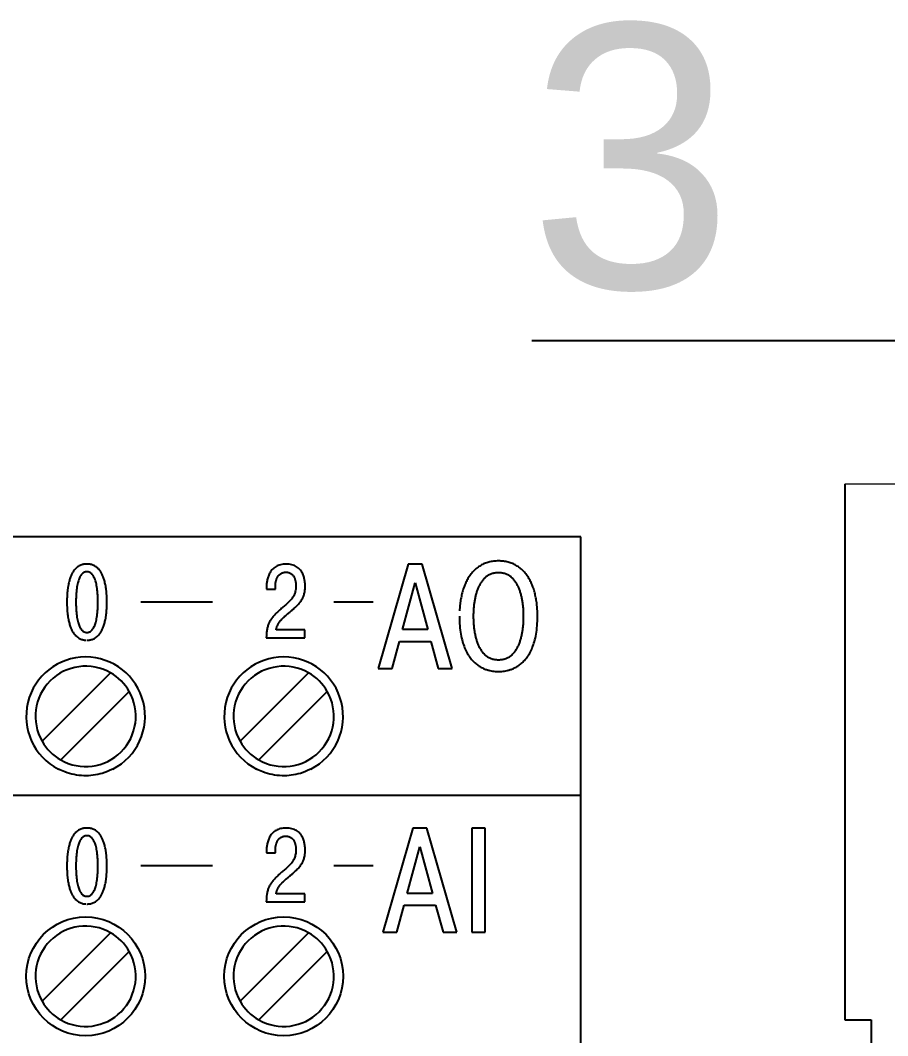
# Model space of a CAD drawing. Header units: millimetres. Extents: x 3520 to 8864, y 403 to 1747.
# Drawn here: x 5615.921 to 5619.863, y 876.036 to 880.653 of the extents above; entities that cross this region are included whole.
import ezdxf
from ezdxf import colors
from ezdxf.entities.mleader import LeaderData, LeaderLine
from ezdxf.math import Vec2, Vec3

# ---------------------------------------------------------------- set-up
doc = ezdxf.new("R2010")
doc.units = ezdxf.units.MM
doc.layers.add('main', color=5, linetype='Continuous', lineweight=50)
doc.layers.add('Ссылки', color=6, linetype='Continuous')
doc.styles.get("Standard").update_dxf_attribs({"font": 'arial.ttf'})

# ---------------------------------------------------------------- blocks, each defined once
blk = doc.blocks.new('_None')

msp = doc.modelspace()

# ---------------------------------------------------------------- linework, layer by layer
at = {"color": 0, "linetype": 'Continuous', "lineweight": 15}
msp.add_line((5620.0579, 878.5436, 1518.358), (5619.6679, 878.5436, 1518.358), dxfattribs=at)
for p, q in [((5618.4679, 878.3036, 1518.358), (5605.8679, 878.3036, 1518.358)), ((5618.4679, 875.6036, 1518.358), (5618.4679, 878.3036, 1518.358)), ((5617.6835, 878.1799, 1518.358), (5617.5473, 877.7058, 1518.358)), ((5617.7472, 878.1799, 1518.358), (5617.6835, 878.1799, 1518.358)), ((5617.8833, 877.7058, 1518.358), (5617.7472, 878.1799, 1518.358)), ((5617.6578, 877.8819, 1518.358), (5617.7153, 878.0946, 1518.358)), ((5617.7153, 878.0946, 1518.358), (5617.7729, 877.8819, 1518.358)), ((5617.0401, 878.0835, 1518.358), (5617.0399, 878.0761, 1518.358)), ((5617.0399, 878.0761, 1518.358), (5617.0399, 878.0663, 1518.358)), ((5617.0399, 878.0663, 1518.358), (5617.0804, 878.0663, 1518.358)), ((5617.0804, 878.0663, 1518.358), (5617.0804, 878.0803, 1518.358)), ((5616.4693, 878.009, 1518.358), (5616.7944, 878.009, 1518.358)), ((5617.3453, 878.009, 1518.358), (5617.5253, 878.009, 1518.358)), ((5617.2145, 877.881, 1518.358), (5617.0837, 877.881, 1518.358)), ((5617.2145, 877.8442, 1518.358), (5617.2145, 877.881, 1518.358)), ((5617.7729, 877.8819, 1518.358), (5617.6578, 877.8819, 1518.358)), ((5617.0392, 877.8554, 1518.358), (5617.0389, 877.8442, 1518.358)), ((5617.0389, 877.8442, 1518.358), (5617.2145, 877.8442, 1518.358)), ((5617.6104, 877.7058, 1518.358), (5617.6442, 877.8284, 1518.358)), ((5617.6442, 877.8284, 1518.358), (5617.7865, 877.8284, 1518.358)), ((5617.7865, 877.8284, 1518.358), (5617.8203, 877.7058, 1518.358)), ((5616.331, 877.6855, 1518.358), (5616.0199, 877.3744, 1518.358)), ((5617.231, 877.6855, 1518.358), (5616.9199, 877.3744, 1518.358)), ((5617.5473, 877.7058, 1518.358), (5617.6104, 877.7058, 1518.358)), ((5617.8203, 877.7058, 1518.358), (5617.8833, 877.7058, 1518.358)), ((5616.1048, 877.2896, 1518.358), (5616.4158, 877.6007, 1518.358)), ((5617.0048, 877.2896, 1518.358), (5617.3158, 877.6007, 1518.358)), ((5618.4679, 877.1276, 1518.358), (5605.8679, 877.1276, 1518.358)), ((5617.7053, 876.9799, 1518.358), (5617.5691, 876.5058, 1518.358)), ((5617.769, 876.9799, 1518.358), (5617.7053, 876.9799, 1518.358)), ((5617.9052, 876.5058, 1518.358), (5617.769, 876.9799, 1518.358)), ((5618.0338, 876.9799, 1518.358), (5617.9735, 876.9799, 1518.358)), ((5617.9735, 876.9799, 1518.358), (5617.9735, 876.5058, 1518.358)), ((5618.0338, 876.5058, 1518.358), (5618.0338, 876.9799, 1518.358)), ((5617.6796, 876.6819, 1518.358), (5617.7372, 876.8946, 1518.358)), ((5617.7372, 876.8946, 1518.358), (5617.7948, 876.6819, 1518.358)), ((5617.0401, 876.8835, 1518.358), (5617.0399, 876.8761, 1518.358)), ((5617.0399, 876.8761, 1518.358), (5617.0399, 876.8663, 1518.358)), ((5617.0399, 876.8663, 1518.358), (5617.0804, 876.8663, 1518.358)), ((5617.0804, 876.8663, 1518.358), (5617.0804, 876.8803, 1518.358)), ((5616.4693, 876.809, 1518.358), (5616.7944, 876.809, 1518.358)), ((5617.3453, 876.809, 1518.358), (5617.5253, 876.809, 1518.358)), ((5617.2145, 876.681, 1518.358), (5617.0837, 876.681, 1518.358)), ((5617.2145, 876.6442, 1518.358), (5617.2145, 876.681, 1518.358)), ((5617.7948, 876.6819, 1518.358), (5617.6796, 876.6819, 1518.358)), ((5617.0392, 876.6554, 1518.358), (5617.0389, 876.6442, 1518.358)), ((5617.0389, 876.6442, 1518.358), (5617.2145, 876.6442, 1518.358)), ((5617.6322, 876.5058, 1518.358), (5617.6661, 876.6284, 1518.358)), ((5617.6661, 876.6284, 1518.358), (5617.8083, 876.6284, 1518.358)), ((5617.8083, 876.6284, 1518.358), (5617.8422, 876.5058, 1518.358)), ((5616.331, 876.5035, 1518.358), (5616.0199, 876.1924, 1518.358)), ((5617.231, 876.5035, 1518.358), (5616.9199, 876.1924, 1518.358)), ((5617.5691, 876.5058, 1518.358), (5617.6322, 876.5058, 1518.358)), ((5617.8422, 876.5058, 1518.358), (5617.9052, 876.5058, 1518.358)), ((5617.9735, 876.5058, 1518.358), (5618.0338, 876.5058, 1518.358)), ((5616.1048, 876.1076, 1518.358), (5616.4158, 876.4187, 1518.358)), ((5617.0048, 876.1076, 1518.358), (5617.3158, 876.4187, 1518.358))]:
    msp.add_line(p, q)
for centre in [(5616.2179, 876.3056, 1518.358), (5617.1179, 876.3056, 1518.358)]:
    msp.add_circle(centre, 0.27)
for centre, radius, start, end in [((5616.2179, 877.4876, 1518.358), 0.27, 297.266, 242.734), ((5617.1179, 877.4876, 1518.358), 0.27, 297.266, 242.734), ((5616.2179, 877.4876, 1518.358), 0.228, 60.2575, 209.7425), ((5616.2179, 877.4876, 1518.358), 0.228, 29.7425, 60.2575), ((5617.1179, 877.4876, 1518.358), 0.228, 60.2575, 209.7425), ((5617.1179, 877.4876, 1518.358), 0.228, 29.7425, 60.2575), ((5616.2179, 877.4876, 1518.358), 0.228, 240.2575, 29.7425), ((5617.1179, 877.4876, 1518.358), 0.228, 240.2575, 29.7425), ((5616.2179, 877.4876, 1518.358), 0.228, 209.7425, 240.2575), ((5617.1179, 877.4876, 1518.358), 0.228, 209.7425, 240.2575), ((5616.2179, 876.3056, 1518.358), 0.228, 60.2575, 209.7425), ((5617.1179, 876.3056, 1518.358), 0.228, 60.2575, 209.7425), ((5616.2179, 876.3056, 1518.358), 0.228, 29.7425, 60.2575), ((5617.1179, 876.3056, 1518.358), 0.228, 29.7425, 60.2575), ((5616.2179, 876.3056, 1518.358), 0.228, 240.2575, 29.7425), ((5617.1179, 876.3056, 1518.358), 0.228, 240.2575, 29.7425), ((5616.2179, 876.3056, 1518.358), 0.228, 209.7425, 240.2575), ((5617.1179, 876.3056, 1518.358), 0.228, 209.7425, 240.2575)]:
    msp.add_arc(centre, radius, start, end)
for points in [[(5617.9167, 877.9429, 1518.358), (5617.9184, 877.8994, 1518.358), (5617.9232, 877.8612, 1518.358), (5617.9307, 877.8281, 1518.358), (5617.9404, 877.7995, 1518.358), (5617.9521, 877.7753, 1518.358), (5617.9654, 877.7549, 1518.358), (5617.9797, 877.7382, 1518.358), (5617.9948, 877.7247, 1518.358), (5618.0102, 877.714, 1518.358), (5618.0255, 877.706, 1518.358), (5618.0404, 877.7001, 1518.358), (5618.0544, 877.6961, 1518.358), (5618.0672, 877.6935, 1518.358), (5618.0784, 877.6922, 1518.358), (5618.0875, 877.6916, 1518.358), (5618.0941, 877.6915, 1518.358), (5618.1008, 877.6916, 1518.358), (5618.11, 877.6922, 1518.358), (5618.1211, 877.6935, 1518.358), (5618.1339, 877.6961, 1518.358), (5618.1479, 877.7001, 1518.358), (5618.1628, 877.706, 1518.358), (5618.1782, 877.714, 1518.358), (5618.1935, 877.7247, 1518.358), (5618.2086, 877.7382, 1518.358), (5618.223, 877.7549, 1518.358), (5618.2362, 877.7753, 1518.358), (5618.2479, 877.7995, 1518.358), (5618.2577, 877.8281, 1518.358), (5618.2652, 877.8612, 1518.358), (5618.2699, 877.8994, 1518.358), (5618.2716, 877.9429, 1518.358), (5618.271, 877.9678, 1518.358), (5618.2692, 877.9922, 1518.358), (5618.266, 878.0159, 1518.358), (5618.2616, 878.0387, 1518.358), (5618.2558, 878.0606, 1518.358), (5618.2487, 878.0813, 1518.358), (5618.2401, 878.1008, 1518.358), (5618.2301, 878.1188, 1518.358), (5618.2187, 878.1353, 1518.358), (5618.2057, 878.15, 1518.358), (5618.1912, 878.1629, 1518.358), (5618.175, 878.1738, 1518.358), (5618.1573, 878.1824, 1518.358), (5618.138, 878.1889, 1518.358), (5618.1169, 878.1928, 1518.358), (5618.0941, 878.1942, 1518.358), (5618.0714, 878.1928, 1518.358), (5618.0504, 878.1889, 1518.358), (5618.031, 878.1824, 1518.358), (5618.0133, 878.1738, 1518.358), (5617.9972, 878.1629, 1518.358), (5617.9826, 878.15, 1518.358), (5617.9697, 878.1353, 1518.358), (5617.9582, 878.1188, 1518.358), (5617.9482, 878.1008, 1518.358), (5617.9396, 878.0813, 1518.358), (5617.9325, 878.0606, 1518.358), (5617.9267, 878.0387, 1518.358), (5617.9223, 878.0159, 1518.358), (5617.9192, 877.9922, 1518.358), (5617.9173, 877.9678, 1518.358)], [(5616.2237, 877.8343, 1518.358), (5616.2284, 877.8344, 1518.358), (5616.234, 877.8348, 1518.358), (5616.2404, 877.8359, 1518.358), (5616.2473, 877.8377, 1518.358), (5616.2547, 877.8405, 1518.358), (5616.2623, 877.8446, 1518.358), (5616.2699, 877.8503, 1518.358), (5616.2775, 877.8577, 1518.358), (5616.2848, 877.867, 1518.358), (5616.2917, 877.8786, 1518.358), (5616.298, 877.8925, 1518.358), (5616.3035, 877.9092, 1518.358), (5616.308, 877.9287, 1518.358), (5616.3115, 877.9514, 1518.358), (5616.3137, 877.9775, 1518.358), (5616.3145, 878.0072, 1518.358), (5616.3137, 878.0368, 1518.358), (5616.3115, 878.0629, 1518.358), (5616.308, 878.0855, 1518.358), (5616.3035, 878.1051, 1518.358), (5616.298, 878.1217, 1518.358), (5616.2917, 878.1357, 1518.358), (5616.2848, 878.1472, 1518.358), (5616.2775, 878.1566, 1518.358), (5616.2699, 878.1639, 1518.358), (5616.2623, 878.1696, 1518.358), (5616.2547, 878.1737, 1518.358), (5616.2473, 878.1766, 1518.358), (5616.2404, 878.1784, 1518.358), (5616.234, 878.1794, 1518.358), (5616.2284, 878.1798, 1518.358), (5616.2237, 878.1799, 1518.358), (5616.219, 878.1798, 1518.358), (5616.2134, 878.1794, 1518.358), (5616.207, 878.1784, 1518.358), (5616.2001, 878.1766, 1518.358), (5616.1928, 878.1737, 1518.358), (5616.1852, 878.1696, 1518.358), (5616.1775, 878.1639, 1518.358), (5616.1699, 878.1566, 1518.358), (5616.1626, 878.1472, 1518.358), (5616.1557, 878.1357, 1518.358), (5616.1495, 878.1217, 1518.358), (5616.1439, 878.1051, 1518.358), (5616.1394, 878.0855, 1518.358), (5616.1359, 878.0629, 1518.358), (5616.1337, 878.0368, 1518.358), (5616.1329, 878.0072, 1518.358), (5616.1337, 877.9775, 1518.358), (5616.1359, 877.9514, 1518.358), (5616.1394, 877.9287, 1518.358), (5616.1439, 877.9092, 1518.358), (5616.1495, 877.8925, 1518.358), (5616.1557, 877.8786, 1518.358), (5616.1626, 877.867, 1518.358), (5616.1699, 877.8577, 1518.358), (5616.1775, 877.8503, 1518.358), (5616.1852, 877.8446, 1518.358), (5616.1928, 877.8405, 1518.358), (5616.2001, 877.8377, 1518.358), (5616.207, 877.8359, 1518.358), (5616.2134, 877.8348, 1518.358), (5616.219, 877.8344, 1518.358)], [(5616.2237, 877.8693, 1518.358), (5616.2192, 877.8696, 1518.358), (5616.2148, 877.8707, 1518.358), (5616.2103, 877.8725, 1518.358), (5616.2059, 877.8752, 1518.358), (5616.2016, 877.8789, 1518.358), (5616.1975, 877.8836, 1518.358), (5616.1936, 877.8894, 1518.358), (5616.1899, 877.8965, 1518.358), (5616.1865, 877.9049, 1518.358), (5616.1834, 877.9146, 1518.358), (5616.1807, 877.9259, 1518.358), (5616.1783, 877.9387, 1518.358), (5616.1765, 877.9531, 1518.358), (5616.1751, 877.9693, 1518.358), (5616.1742, 877.9873, 1518.358), (5616.1739, 878.0072, 1518.358), (5616.1742, 878.027, 1518.358), (5616.1751, 878.045, 1518.358), (5616.1765, 878.0612, 1518.358), (5616.1783, 878.0756, 1518.358), (5616.1807, 878.0884, 1518.358), (5616.1834, 878.0997, 1518.358), (5616.1865, 878.1094, 1518.358), (5616.1899, 878.1178, 1518.358), (5616.1936, 878.1249, 1518.358), (5616.1975, 878.1307, 1518.358), (5616.2016, 878.1354, 1518.358), (5616.2059, 878.1391, 1518.358), (5616.2103, 878.1418, 1518.358), (5616.2148, 878.1436, 1518.358), (5616.2192, 878.1447, 1518.358), (5616.2237, 878.145, 1518.358), (5616.2282, 878.1447, 1518.358), (5616.2327, 878.1436, 1518.358), (5616.2371, 878.1418, 1518.358), (5616.2415, 878.1391, 1518.358), (5616.2458, 878.1354, 1518.358), (5616.2499, 878.1307, 1518.358), (5616.2539, 878.1249, 1518.358), (5616.2575, 878.1178, 1518.358), (5616.2609, 878.1094, 1518.358), (5616.264, 878.0997, 1518.358), (5616.2668, 878.0884, 1518.358), (5616.2691, 878.0756, 1518.358), (5616.271, 878.0612, 1518.358), (5616.2724, 878.045, 1518.358), (5616.2732, 878.027, 1518.358), (5616.2735, 878.0072, 1518.358), (5616.2732, 877.9873, 1518.358), (5616.2724, 877.9693, 1518.358), (5616.271, 877.9531, 1518.358), (5616.2691, 877.9387, 1518.358), (5616.2668, 877.9259, 1518.358), (5616.264, 877.9146, 1518.358), (5616.2609, 877.9049, 1518.358), (5616.2575, 877.8965, 1518.358), (5616.2539, 877.8894, 1518.358), (5616.2499, 877.8836, 1518.358), (5616.2458, 877.8789, 1518.358), (5616.2415, 877.8752, 1518.358), (5616.2371, 877.8725, 1518.358), (5616.2327, 877.8707, 1518.358), (5616.2282, 877.8696, 1518.358), (5616.2237, 877.8693, 1518.358)], [(5617.0804, 878.0803, 1518.358), (5617.0806, 878.0861, 1518.358), (5617.0811, 878.0919, 1518.358), (5617.0819, 878.0976, 1518.358), (5617.0831, 878.1032, 1518.358), (5617.0847, 878.1086, 1518.358), (5617.0866, 878.1139, 1518.358), (5617.0889, 878.1188, 1518.358), (5617.0915, 878.1234, 1518.358), (5617.0946, 878.1276, 1518.358), (5617.098, 878.1315, 1518.358), (5617.1019, 878.1348, 1518.358), (5617.1061, 878.1377, 1518.358), (5617.1108, 878.14, 1518.358), (5617.1159, 878.1417, 1518.358), (5617.1215, 878.1428, 1518.358), (5617.1274, 878.1431, 1518.358), (5617.1349, 878.1426, 1518.358), (5617.1415, 878.1411, 1518.358), (5617.1473, 878.1388, 1518.358), (5617.1523, 878.1357, 1518.358), (5617.1567, 878.132, 1518.358), (5617.1604, 878.1278, 1518.358), (5617.1636, 878.1232, 1518.358), (5617.1662, 878.1182, 1518.358), (5617.1683, 878.1131, 1518.358), (5617.17, 878.1078, 1518.358), (5617.1713, 878.1026, 1518.358), (5617.1722, 878.0976, 1518.358), (5617.1729, 878.0927, 1518.358), (5617.1733, 878.0882, 1518.358), (5617.1735, 878.0842, 1518.358), (5617.1735, 878.0807, 1518.358), (5617.1731, 878.0701, 1518.358), (5617.1718, 878.0605, 1518.358), (5617.1698, 878.0516, 1518.358), (5617.167, 878.0435, 1518.358), (5617.1636, 878.036, 1518.358), (5617.1594, 878.029, 1518.358), (5617.1547, 878.0223, 1518.358), (5617.1494, 878.0161, 1518.358), (5617.1436, 878.01, 1518.358), (5617.1374, 878.004, 1518.358), (5617.1307, 877.998, 1518.358), (5617.1236, 877.9919, 1518.358), (5617.1162, 877.9855, 1518.358), (5617.1086, 877.9789, 1518.358), (5617.1006, 877.9719, 1518.358), (5617.0925, 877.9643, 1518.358), (5617.086, 877.958, 1518.358), (5617.0799, 877.9518, 1518.358), (5617.0743, 877.9458, 1518.358), (5617.0691, 877.9398, 1518.358), (5617.0643, 877.9337, 1518.358), (5617.0599, 877.9276, 1518.358), (5617.056, 877.9213, 1518.358), (5617.0525, 877.9147, 1518.358), (5617.0494, 877.9078, 1518.358), (5617.0467, 877.9005, 1518.358), (5617.0444, 877.8927, 1518.358), (5617.0425, 877.8844, 1518.358), (5617.041, 877.8755, 1518.358), (5617.0399, 877.8658, 1518.358), (5617.0392, 877.8554, 1518.358)], [(5617.0837, 877.881, 1518.358), (5617.085, 877.8867, 1518.358), (5617.0866, 877.8922, 1518.358), (5617.0885, 877.8974, 1518.358), (5617.0907, 877.9024, 1518.358), (5617.0933, 877.9073, 1518.358), (5617.096, 877.9119, 1518.358), (5617.099, 877.9164, 1518.358), (5617.1022, 877.9208, 1518.358), (5617.1057, 877.925, 1518.358), (5617.1093, 877.9291, 1518.358), (5617.1132, 877.9331, 1518.358), (5617.1171, 877.937, 1518.358), (5617.1213, 877.9409, 1518.358), (5617.1255, 877.9447, 1518.358), (5617.1299, 877.9484, 1518.358), (5617.1344, 877.9522, 1518.358), (5617.1459, 877.9619, 1518.358), (5617.1564, 877.9708, 1518.358), (5617.1658, 877.9792, 1518.358), (5617.1742, 877.987, 1518.358), (5617.1817, 877.9945, 1518.358), (5617.1883, 878.0017, 1518.358), (5617.1941, 878.0087, 1518.358), (5617.199, 878.0157, 1518.358), (5617.2033, 878.0226, 1518.358), (5617.2068, 878.0297, 1518.358), (5617.2096, 878.0371, 1518.358), (5617.2118, 878.0448, 1518.358), (5617.2135, 878.053, 1518.358), (5617.2146, 878.0617, 1518.358), (5617.2152, 878.0711, 1518.358), (5617.2154, 878.0812, 1518.358), (5617.2154, 878.0864, 1518.358), (5617.2151, 878.0927, 1518.358), (5617.2144, 878.0996, 1518.358), (5617.2133, 878.1072, 1518.358), (5617.2117, 878.1152, 1518.358), (5617.2094, 878.1235, 1518.358), (5617.2064, 878.1318, 1518.358), (5617.2025, 878.14, 1518.358), (5617.1977, 878.1479, 1518.358), (5617.1919, 878.1553, 1518.358), (5617.1849, 878.1621, 1518.358), (5617.1766, 878.168, 1518.358), (5617.1669, 878.173, 1518.358), (5617.1558, 878.1767, 1518.358), (5617.1432, 878.1791, 1518.358), (5617.1288, 878.1799, 1518.358), (5617.1155, 878.1792, 1518.358), (5617.1035, 878.177, 1518.358), (5617.0928, 878.1736, 1518.358), (5617.0833, 878.1691, 1518.358), (5617.075, 878.1635, 1518.358), (5617.0677, 878.1571, 1518.358), (5617.0615, 878.15, 1518.358), (5617.0562, 878.1423, 1518.358), (5617.0519, 878.1342, 1518.358), (5617.0483, 878.1257, 1518.358), (5617.0454, 878.1171, 1518.358), (5617.0432, 878.1084, 1518.358), (5617.0417, 878.0998, 1518.358), (5617.0406, 878.0915, 1518.358), (5617.0401, 878.0835, 1518.358)], [(5617.9797, 877.9429, 1518.358), (5617.98, 877.9587, 1518.358), (5617.9808, 877.9751, 1518.358), (5617.9823, 877.9918, 1518.358), (5617.9845, 878.0086, 1518.358), (5617.9876, 878.0253, 1518.358), (5617.9914, 878.0417, 1518.358), (5617.9963, 878.0576, 1518.358), (5618.0021, 878.0727, 1518.358), (5618.0091, 878.0869, 1518.358), (5618.0172, 878.0999, 1518.358), (5618.0265, 878.1114, 1518.358), (5618.0371, 878.1214, 1518.358), (5618.0492, 878.1295, 1518.358), (5618.0626, 878.1355, 1518.358), (5618.0776, 878.1393, 1518.358), (5618.0941, 878.1407, 1518.358), (5618.1107, 878.1393, 1518.358), (5618.1257, 878.1355, 1518.358), (5618.1392, 878.1295, 1518.358), (5618.1512, 878.1214, 1518.358), (5618.1618, 878.1114, 1518.358), (5618.1712, 878.0999, 1518.358), (5618.1793, 878.0869, 1518.358), (5618.1862, 878.0727, 1518.358), (5618.192, 878.0576, 1518.358), (5618.1969, 878.0417, 1518.358), (5618.2008, 878.0253, 1518.358), (5618.2038, 878.0086, 1518.358), (5618.206, 877.9918, 1518.358), (5618.2075, 877.9751, 1518.358), (5618.2083, 877.9587, 1518.358), (5618.2086, 877.9429, 1518.358), (5618.2084, 877.9283, 1518.358), (5618.2077, 877.9128, 1518.358), (5618.2064, 877.8967, 1518.358), (5618.2044, 877.8802, 1518.358), (5618.2016, 877.8637, 1518.358), (5618.1979, 877.8472, 1518.358), (5618.1934, 877.8312, 1518.358), (5618.1877, 877.8158, 1518.358), (5618.1809, 877.8012, 1518.358), (5618.1729, 877.7878, 1518.358), (5618.1636, 877.7758, 1518.358), (5618.1529, 877.7654, 1518.358), (5618.1407, 877.7569, 1518.358), (5618.1269, 877.7505, 1518.358), (5618.1114, 877.7465, 1518.358), (5618.0941, 877.7451, 1518.358), (5618.0769, 877.7465, 1518.358), (5618.0614, 877.7505, 1518.358), (5618.0476, 877.7569, 1518.358), (5618.0354, 877.7654, 1518.358), (5618.0247, 877.7758, 1518.358), (5618.0154, 877.7878, 1518.358), (5618.0074, 877.8012, 1518.358), (5618.0006, 877.8158, 1518.358), (5617.995, 877.8312, 1518.358), (5617.9904, 877.8472, 1518.358), (5617.9867, 877.8637, 1518.358), (5617.9839, 877.8802, 1518.358), (5617.982, 877.8967, 1518.358), (5617.9806, 877.9128, 1518.358), (5617.9799, 877.9283, 1518.358), (5617.9797, 877.9429, 1518.358)], [(5616.2237, 876.6343, 1518.358), (5616.2284, 876.6344, 1518.358), (5616.234, 876.6348, 1518.358), (5616.2404, 876.6359, 1518.358), (5616.2473, 876.6377, 1518.358), (5616.2547, 876.6405, 1518.358), (5616.2623, 876.6446, 1518.358), (5616.2699, 876.6503, 1518.358), (5616.2775, 876.6577, 1518.358), (5616.2848, 876.667, 1518.358), (5616.2917, 876.6786, 1518.358), (5616.298, 876.6925, 1518.358), (5616.3035, 876.7092, 1518.358), (5616.308, 876.7287, 1518.358), (5616.3115, 876.7514, 1518.358), (5616.3137, 876.7775, 1518.358), (5616.3145, 876.8072, 1518.358), (5616.3137, 876.8368, 1518.358), (5616.3115, 876.8629, 1518.358), (5616.308, 876.8855, 1518.358), (5616.3035, 876.9051, 1518.358), (5616.298, 876.9217, 1518.358), (5616.2917, 876.9357, 1518.358), (5616.2848, 876.9472, 1518.358), (5616.2775, 876.9566, 1518.358), (5616.2699, 876.9639, 1518.358), (5616.2623, 876.9696, 1518.358), (5616.2547, 876.9737, 1518.358), (5616.2473, 876.9766, 1518.358), (5616.2404, 876.9784, 1518.358), (5616.234, 876.9794, 1518.358), (5616.2284, 876.9798, 1518.358), (5616.2237, 876.9799, 1518.358), (5616.219, 876.9798, 1518.358), (5616.2134, 876.9794, 1518.358), (5616.207, 876.9784, 1518.358), (5616.2001, 876.9766, 1518.358), (5616.1928, 876.9737, 1518.358), (5616.1852, 876.9696, 1518.358), (5616.1775, 876.9639, 1518.358), (5616.1699, 876.9566, 1518.358), (5616.1626, 876.9472, 1518.358), (5616.1557, 876.9357, 1518.358), (5616.1495, 876.9217, 1518.358), (5616.1439, 876.9051, 1518.358), (5616.1394, 876.8855, 1518.358), (5616.1359, 876.8629, 1518.358), (5616.1337, 876.8368, 1518.358), (5616.1329, 876.8072, 1518.358), (5616.1337, 876.7775, 1518.358), (5616.1359, 876.7514, 1518.358), (5616.1394, 876.7287, 1518.358), (5616.1439, 876.7092, 1518.358), (5616.1495, 876.6925, 1518.358), (5616.1557, 876.6786, 1518.358), (5616.1626, 876.667, 1518.358), (5616.1699, 876.6577, 1518.358), (5616.1775, 876.6503, 1518.358), (5616.1852, 876.6446, 1518.358), (5616.1928, 876.6405, 1518.358), (5616.2001, 876.6377, 1518.358), (5616.207, 876.6359, 1518.358), (5616.2134, 876.6348, 1518.358), (5616.219, 876.6344, 1518.358)], [(5616.2237, 876.6693, 1518.358), (5616.2192, 876.6696, 1518.358), (5616.2148, 876.6707, 1518.358), (5616.2103, 876.6725, 1518.358), (5616.2059, 876.6752, 1518.358), (5616.2016, 876.6789, 1518.358), (5616.1975, 876.6836, 1518.358), (5616.1936, 876.6894, 1518.358), (5616.1899, 876.6965, 1518.358), (5616.1865, 876.7049, 1518.358), (5616.1834, 876.7146, 1518.358), (5616.1807, 876.7259, 1518.358), (5616.1783, 876.7387, 1518.358), (5616.1765, 876.7531, 1518.358), (5616.1751, 876.7693, 1518.358), (5616.1742, 876.7873, 1518.358), (5616.1739, 876.8072, 1518.358), (5616.1742, 876.827, 1518.358), (5616.1751, 876.845, 1518.358), (5616.1765, 876.8612, 1518.358), (5616.1783, 876.8756, 1518.358), (5616.1807, 876.8884, 1518.358), (5616.1834, 876.8997, 1518.358), (5616.1865, 876.9094, 1518.358), (5616.1899, 876.9178, 1518.358), (5616.1936, 876.9249, 1518.358), (5616.1975, 876.9307, 1518.358), (5616.2016, 876.9354, 1518.358), (5616.2059, 876.9391, 1518.358), (5616.2103, 876.9418, 1518.358), (5616.2148, 876.9436, 1518.358), (5616.2192, 876.9447, 1518.358), (5616.2237, 876.945, 1518.358), (5616.2282, 876.9447, 1518.358), (5616.2327, 876.9436, 1518.358), (5616.2371, 876.9418, 1518.358), (5616.2415, 876.9391, 1518.358), (5616.2458, 876.9354, 1518.358), (5616.2499, 876.9307, 1518.358), (5616.2539, 876.9249, 1518.358), (5616.2575, 876.9178, 1518.358), (5616.2609, 876.9094, 1518.358), (5616.264, 876.8997, 1518.358), (5616.2668, 876.8884, 1518.358), (5616.2691, 876.8756, 1518.358), (5616.271, 876.8612, 1518.358), (5616.2724, 876.845, 1518.358), (5616.2732, 876.827, 1518.358), (5616.2735, 876.8072, 1518.358), (5616.2732, 876.7873, 1518.358), (5616.2724, 876.7693, 1518.358), (5616.271, 876.7531, 1518.358), (5616.2691, 876.7387, 1518.358), (5616.2668, 876.7259, 1518.358), (5616.264, 876.7146, 1518.358), (5616.2609, 876.7049, 1518.358), (5616.2575, 876.6965, 1518.358), (5616.2539, 876.6894, 1518.358), (5616.2499, 876.6836, 1518.358), (5616.2458, 876.6789, 1518.358), (5616.2415, 876.6752, 1518.358), (5616.2371, 876.6725, 1518.358), (5616.2327, 876.6707, 1518.358), (5616.2282, 876.6696, 1518.358), (5616.2237, 876.6693, 1518.358)], [(5617.0804, 876.8803, 1518.358), (5617.0806, 876.8861, 1518.358), (5617.0811, 876.8919, 1518.358), (5617.0819, 876.8976, 1518.358), (5617.0831, 876.9032, 1518.358), (5617.0847, 876.9086, 1518.358), (5617.0866, 876.9139, 1518.358), (5617.0889, 876.9188, 1518.358), (5617.0915, 876.9234, 1518.358), (5617.0946, 876.9276, 1518.358), (5617.098, 876.9315, 1518.358), (5617.1019, 876.9348, 1518.358), (5617.1061, 876.9377, 1518.358), (5617.1108, 876.94, 1518.358), (5617.1159, 876.9417, 1518.358), (5617.1215, 876.9428, 1518.358), (5617.1274, 876.9431, 1518.358), (5617.1349, 876.9426, 1518.358), (5617.1415, 876.9411, 1518.358), (5617.1473, 876.9388, 1518.358), (5617.1523, 876.9357, 1518.358), (5617.1567, 876.932, 1518.358), (5617.1604, 876.9278, 1518.358), (5617.1636, 876.9232, 1518.358), (5617.1662, 876.9182, 1518.358), (5617.1683, 876.9131, 1518.358), (5617.17, 876.9078, 1518.358), (5617.1713, 876.9026, 1518.358), (5617.1722, 876.8976, 1518.358), (5617.1729, 876.8927, 1518.358), (5617.1733, 876.8882, 1518.358), (5617.1735, 876.8842, 1518.358), (5617.1735, 876.8807, 1518.358), (5617.1731, 876.8701, 1518.358), (5617.1718, 876.8605, 1518.358), (5617.1698, 876.8516, 1518.358), (5617.167, 876.8435, 1518.358), (5617.1636, 876.836, 1518.358), (5617.1594, 876.829, 1518.358), (5617.1547, 876.8223, 1518.358), (5617.1494, 876.8161, 1518.358), (5617.1436, 876.81, 1518.358), (5617.1374, 876.804, 1518.358), (5617.1307, 876.798, 1518.358), (5617.1236, 876.7919, 1518.358), (5617.1162, 876.7855, 1518.358), (5617.1086, 876.7789, 1518.358), (5617.1006, 876.7719, 1518.358), (5617.0925, 876.7643, 1518.358), (5617.086, 876.758, 1518.358), (5617.0799, 876.7518, 1518.358), (5617.0743, 876.7458, 1518.358), (5617.0691, 876.7398, 1518.358), (5617.0643, 876.7337, 1518.358), (5617.0599, 876.7276, 1518.358), (5617.056, 876.7213, 1518.358), (5617.0525, 876.7147, 1518.358), (5617.0494, 876.7078, 1518.358), (5617.0467, 876.7005, 1518.358), (5617.0444, 876.6927, 1518.358), (5617.0425, 876.6844, 1518.358), (5617.041, 876.6755, 1518.358), (5617.0399, 876.6658, 1518.358), (5617.0392, 876.6554, 1518.358)], [(5617.0837, 876.681, 1518.358), (5617.085, 876.6867, 1518.358), (5617.0866, 876.6922, 1518.358), (5617.0885, 876.6974, 1518.358), (5617.0907, 876.7024, 1518.358), (5617.0933, 876.7073, 1518.358), (5617.096, 876.7119, 1518.358), (5617.099, 876.7164, 1518.358), (5617.1022, 876.7208, 1518.358), (5617.1057, 876.725, 1518.358), (5617.1093, 876.7291, 1518.358), (5617.1132, 876.7331, 1518.358), (5617.1171, 876.737, 1518.358), (5617.1213, 876.7409, 1518.358), (5617.1255, 876.7447, 1518.358), (5617.1299, 876.7484, 1518.358), (5617.1344, 876.7522, 1518.358), (5617.1459, 876.7619, 1518.358), (5617.1564, 876.7708, 1518.358), (5617.1658, 876.7792, 1518.358), (5617.1742, 876.787, 1518.358), (5617.1817, 876.7945, 1518.358), (5617.1883, 876.8017, 1518.358), (5617.1941, 876.8087, 1518.358), (5617.199, 876.8157, 1518.358), (5617.2033, 876.8226, 1518.358), (5617.2068, 876.8297, 1518.358), (5617.2096, 876.8371, 1518.358), (5617.2118, 876.8448, 1518.358), (5617.2135, 876.853, 1518.358), (5617.2146, 876.8617, 1518.358), (5617.2152, 876.8711, 1518.358), (5617.2154, 876.8812, 1518.358), (5617.2154, 876.8864, 1518.358), (5617.2151, 876.8927, 1518.358), (5617.2144, 876.8996, 1518.358), (5617.2133, 876.9072, 1518.358), (5617.2117, 876.9152, 1518.358), (5617.2094, 876.9235, 1518.358), (5617.2064, 876.9318, 1518.358), (5617.2025, 876.94, 1518.358), (5617.1977, 876.9479, 1518.358), (5617.1919, 876.9553, 1518.358), (5617.1849, 876.9621, 1518.358), (5617.1766, 876.968, 1518.358), (5617.1669, 876.973, 1518.358), (5617.1558, 876.9767, 1518.358), (5617.1432, 876.9791, 1518.358), (5617.1288, 876.9799, 1518.358), (5617.1155, 876.9792, 1518.358), (5617.1035, 876.977, 1518.358), (5617.0928, 876.9736, 1518.358), (5617.0833, 876.9691, 1518.358), (5617.075, 876.9635, 1518.358), (5617.0677, 876.9571, 1518.358), (5617.0615, 876.95, 1518.358), (5617.0562, 876.9423, 1518.358), (5617.0519, 876.9342, 1518.358), (5617.0483, 876.9257, 1518.358), (5617.0454, 876.9171, 1518.358), (5617.0432, 876.9084, 1518.358), (5617.0417, 876.8998, 1518.358), (5617.0406, 876.8915, 1518.358), (5617.0401, 876.8835, 1518.358)]]:
    msp.add_spline(points, degree=3)
for points in [[(5616.3416, 877.2476, 1518.358), (5616.3258, 877.2405, 1518.358), (5616.2845, 877.2221, 1518.358), (5616.2085, 877.2134, 1518.358), (5616.1401, 877.2259, 1518.358), (5616.1036, 877.2431, 1518.358), (5616.0942, 877.2476, 1518.358)], [(5617.2416, 877.2476, 1518.358), (5617.2258, 877.2405, 1518.358), (5617.1845, 877.2221, 1518.358), (5617.1085, 877.2134, 1518.358), (5617.0401, 877.2259, 1518.358), (5617.0036, 877.2431, 1518.358), (5616.9942, 877.2476, 1518.358)]]:
    msp.add_open_spline(points, degree=3, knots=[0, 0, 0, 0, 0.201153, 0.528765, 0.877651, 1, 1, 1, 1])
at = {"layer": 'main', "color": 0, "lineweight": 25}
for p, q in [((5619.6679, 878.5436, 1518.358), (5619.6679, 876.1076, 1518.358)), ((5619.6679, 876.1076, 1518.358), (5619.7879, 876.1076, 1518.358)), ((5619.7879, 876.1076, 1518.358), (5619.7879, 875.9276, 1518.358))]:
    msp.add_line(p, q, dxfattribs=at)

# ---------------------------------------------------------------- leaders
at = {"layer": 'Ссылки'}
ml = msp.add_multileader_mtext('Standard', dxfattribs=at)
ml.set_content('3', color=256)
ml.set_leader_properties()
ml.set_arrow_properties(name='NONE')
ml.build(insert=Vec2(0, 0))
ml.multileader.update_dxf_attribs({"text_right_attachment_type": 6, "dogleg_length": 0, "arrow_head_size": 1.2, "scale": 0.5})
ctx = ml.context
ctx.base_point, ctx.scale, ctx.char_height, ctx.arrow_head_size, ctx.landing_gap_size, ctx.plane_origin = Vec3(5617.1774, 880.0242, 1518.358), 0.5, 1.2, 1.2, 1.2, Vec3(5661.6099, 877.7646, 1518.358)
ctx.right_attachment, ctx.text_align_type = 6, 2
notes = []
notes.append((ctx, [(0, (1, 1, 0), (5620.3632, 879.1948, 1518.358), (-1, 0), 0, [(0, [(5621.8963, 878.5316, 1518.358)], 0, [])])]))
ctx.mtext.insert, ctx.mtext.alignment, ctx.mtext.flow_direction = Vec3(5619.1632, 880.6348, 1518.358), 3, 5
for ctx, leaders in notes:
    for number, flags, end, landing, length, lines in leaders:
        leader = LeaderData()
        leader.index, (leader.has_last_leader_line, leader.has_dogleg_vector, leader.attachment_direction) = number, flags
        leader.last_leader_point, leader.dogleg_vector, leader.dogleg_length = Vec3(end), Vec3(landing), length
        for number, points, colour, breaks in lines:
            line = LeaderLine()
            line.index, line.vertices, line.color, line.breaks = number, Vec3.list(points), colors.encode_raw_color(colour), breaks
            leader.lines.append(line)
        ctx.leaders.append(leader)

doc.saveas('drawing.dxf')
